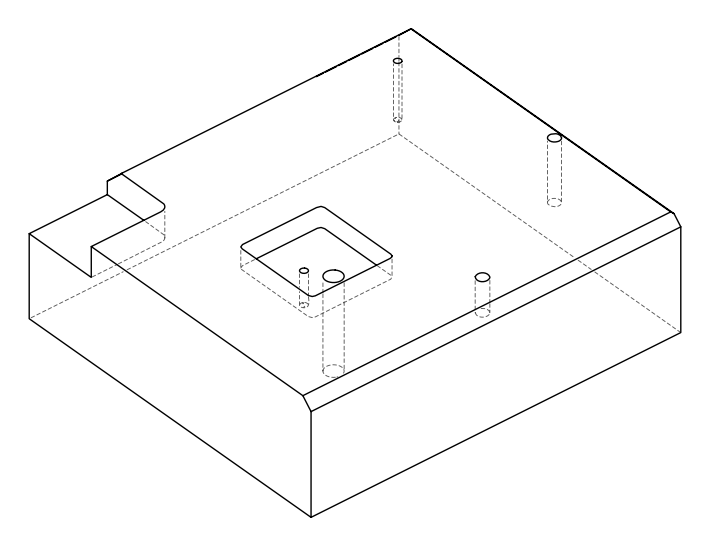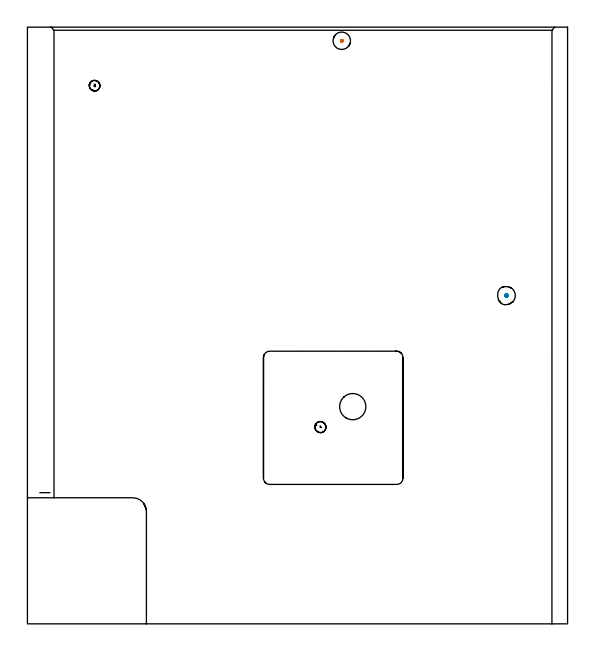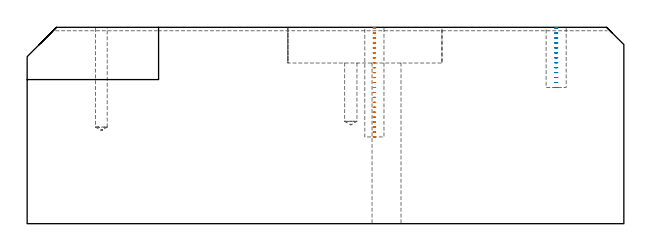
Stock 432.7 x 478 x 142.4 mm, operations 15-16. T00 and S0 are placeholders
(PLAN: 16 operations, 10 tool changes, 118.4 min)
(1 SPOT_DRILL | STEP1HOLE | NXT0321_9005460120000 | 0.05 min | 3098 mm3)
(2 SPOT_DRILL_1 | STEP1POCKET | NXT0321_9005460120000 | 0.03 min | 6 mm3)
(3 SPOT_DRILL_2 | STEP1POCKET_3 | NXT0321_9005460120000 | 0.03 min | 2957 mm3)
(4 DRILL_BLIND_HOLE_INTO_CENTER | STEP1HOLE | UGT0301_205 | 0.07 min | 433 mm3)
(5 GUN_DRILL_THROUGH_HOLE | STEP1HOLE | UGT0307_005 | 0.57 min | 5618 mm3)
(6 DRILL_TO_ENLARGE_THROUGH_HOLE | STEP1HOLE | NXT0301_102 | 0.5 min | 11002 mm3)
(7 DRILL_TO_ENLARGE_THROUGH_HOLE_1 | STEP1HOLE | UGT0301_051 | 0.51 min | 28937 mm3)
(8 DRILL_BLIND_HOLE_INTO_CENTER_1 | STEP1POCKET | UGT0301_480 | 0.31 min | 4115 mm3)
(9 DRILL_BLIND_HOLE_INTO_CENTER_2 | STEP1POCKET_3 | UGT0301_205 | 0.19 min | 2699 mm3)
(10 AREA_MILL | FG_CHAMFER_SURFACE | UGT0205_001 | 19.33 min | 37342 mm3)
(11 AREA_MILL_1 | FG_CHAMFER_SURFACE_1 | UGT0205_001 | 24.43 min | 87335 mm3)
(12 AREA_MILL_2 | FG_CHAMFER_SURFACE_2 | UGT0205_001 | 3.37 min | 1246 mm3)
(13 MILL_CORNER_NOTCH_RECTANGULAR | CORNER_NOTCH_RECTANGULAR | UGT0201_094 | Follow Part, ap 5, ae 75% | 13.99 min | 362023 mm3)
(14 MILL_RECTANGULAR_POCKET | POCKET_RECTANGULAR_STRAIGHT | NXT0201_009 | Follow Part, ap 2, ae 75% | 53.5 min | 296428 mm3)
(15 MILL_BLIND_HOLE_FROM_SOLID_MATERIAL | STEP1POCKET_1 | NXT0201_011 | Spiral | 0.84 min | 12017 mm3)
(16 MILL_BLIND_HOLE_FROM_SOLID_MATERIAL_1 | STEP1POCKET_2 | NXT0201_011 | Spiral | 0.62 min | 7200 mm3)
(TOOL NXT0321_9005460120000 | NC Spot Drill, 142deg, 12mm, Carbide, Uncoated | D12 PA142 FL30 Z2)
(TOOL UGT0301_205 | Twist Drill 8.9 mm | D8.9 PA118 FL78 Z2)
(TOOL UGT0307_005 | Gun Drill 8.3 mm | D8.3 PA130 FL24 Z1)
(TOOL NXT0301_102 | Carbide Drill 13.5mm [860.1-1350-108A1-MM 2214] | D13.5 PA140 FL123 Z2)
(TOOL UGT0301_051 | Twist Drill 21 mm | D21 PA118 FL145 Z2)
(TOOL UGT0301_480 | Carbide Drill 8.5 mm | D8.5 PA118 FL75 Z2)
(TOOL UGT0205_001 | Chamfer Mill 20 x 3 x 45 deg. | D20 FL50 Z2)
(TOOL UGT0201_094 | End mill 20 mm | D20 FL38 Z4)
(TOOL NXT0201_009 | ENDMILL 8mm [2P460-0800-NA 1630] | D8 FL26 Z6)
(TOOL NXT0201_011 | ENDMILL 12mm [2P460-1200-NA 1630] | D12 FL38 Z6)
(OP 15 MILL_BLIND_HOLE_FROM_SOLID_MATERIAL)
G17 G21 G94 G90
T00 M6
G54
G17 G0 G90 X251.8 Y467.1 S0 M3
G43 Z152.4 H1
Z141.813
G94 G3 X252.275 Y467.575 R0.475 F250.
X251.8 Y468.05 R0.475
X250.85 Y467.1 R0.95
X251.8 Y468.05 R-0.95
X251.325 Y467.575 R0.475
X251.8 Y467.1 R0.475
G0 Z138.226
G3 X252.275 Y467.575 R0.475
X251.8 Y468.05 R0.475
X250.85 Y467.1 R0.95
X251.8 Y468.05 R-0.95
X251.325 Y467.575 R0.475
X251.8 Y467.1 R0.475
G0 Z134.639
G3 X252.275 Y467.575 R0.475
X251.8 Y468.05 R0.475
X250.85 Y467.1 R0.95
X251.8 Y468.05 R-0.95
X251.325 Y467.575 R0.475
X251.8 Y467.1 R0.475
G0 Z131.052
G3 X252.275 Y467.575 R0.475
X251.8 Y468.05 R0.475
X250.85 Y467.1 R0.95
X251.8 Y468.05 R-0.95
X251.325 Y467.575 R0.475
X251.8 Y467.1 R0.475
G0 Z127.465
G3 X252.275 Y467.575 R0.475
X251.8 Y468.05 R0.475
X250.85 Y467.1 R0.95
X251.8 Y468.05 R-0.95
X251.325 Y467.575 R0.475
X251.8 Y467.1 R0.475
G0 Z123.878
G3 X252.275 Y467.575 R0.475
X251.8 Y468.05 R0.475
X250.85 Y467.1 R0.95
X251.8 Y468.05 R-0.95
X251.325 Y467.575 R0.475
X251.8 Y467.1 R0.475
G0 Z120.291
G3 X252.275 Y467.575 R0.475
X251.8 Y468.05 R0.475
X250.85 Y467.1 R0.95
X251.8 Y468.05 R-0.95
X251.325 Y467.575 R0.475
X251.8 Y467.1 R0.475
G0 Z116.704
G3 X252.275 Y467.575 R0.475
X251.8 Y468.05 R0.475
X250.85 Y467.1 R0.95
X251.8 Y468.05 R-0.95
X251.325 Y467.575 R0.475
X251.8 Y467.1 R0.475
G0 Z113.117
G3 X252.275 Y467.575 R0.475
X251.8 Y468.05 R0.475
X250.85 Y467.1 R0.95
X251.8 Y468.05 R-0.95
X251.325 Y467.575 R0.475
X251.8 Y467.1 R0.475
G0 Z109.53
G3 X252.275 Y467.575 R0.475
X251.8 Y468.05 R0.475
X250.85 Y467.1 R0.95
X251.8 Y468.05 R-0.95
X251.325 Y467.575 R0.475
X251.8 Y467.1 R0.475
G0 Z105.943
G3 X252.275 Y467.575 R0.475
X251.8 Y468.05 R0.475
X250.85 Y467.1 R0.95
X251.8 Y468.05 R-0.95
X251.325 Y467.575 R0.475
X251.8 Y467.1 R0.475
G0 Z102.357
G3 X252.275 Y467.575 R0.475
X251.8 Y468.05 R0.475
X250.85 Y467.1 R0.95
X251.8 Y468.05 R-0.95
X251.325 Y467.575 R0.475
X251.8 Y467.1 R0.475
G0 Z98.77
G3 X252.275 Y467.575 R0.475
X251.8 Y468.05 R0.475
X250.85 Y467.1 R0.95
X251.8 Y468.05 R-0.95
X251.325 Y467.575 R0.475
X251.8 Y467.1 R0.475
G0 Z95.183
G3 X252.275 Y467.575 R0.475
X251.8 Y468.05 R0.475
X250.85 Y467.1 R0.95
X251.8 Y468.05 R-0.95
X251.325 Y467.575 R0.475
X251.8 Y467.1 R0.475
G0 Z91.596
G3 X252.275 Y467.575 R0.475
X251.8 Y468.05 R0.475
X250.85 Y467.1 R0.95
X251.8 Y468.05 R-0.95
X251.325 Y467.575 R0.475
X251.8 Y467.1 R0.475
G0 Z88.009
G3 X252.275 Y467.575 R0.475
X251.8 Y468.05 R0.475
X250.85 Y467.1 R0.95
X251.8 Y468.05 R-0.95
X251.325 Y467.575 R0.475
X251.8 Y467.1 R0.475
G0 Z84.422
G3 X252.275 Y467.575 R0.475
X251.8 Y468.05 R0.475
X250.85 Y467.1 R0.95
X251.8 Y468.05 R-0.95
X251.325 Y467.575 R0.475
X251.8 Y467.1 R0.475
G0 Z80.835
G3 X252.275 Y467.575 R0.475
X251.8 Y468.05 R0.475
X250.85 Y467.1 R0.95
X251.8 Y468.05 R-0.95
X251.325 Y467.575 R0.475
X251.8 Y467.1 R0.475
G0 Z77.248
G3 X252.275 Y467.575 R0.475
X251.8 Y468.05 R0.475
X250.85 Y467.1 R0.95
X251.8 Y468.05 R-0.95
X251.325 Y467.575 R0.475
X251.8 Y467.1 R0.475
G0 Z73.661
G3 X252.275 Y467.575 R0.475
X251.8 Y468.05 R0.475
X250.85 Y467.1 R0.95
X251.8 Y468.05 R-0.95
X251.325 Y467.575 R0.475
X251.8 Y467.1 R0.475
G0 Z70.074
G3 X252.275 Y467.575 R0.475
X251.8 Y468.05 R0.475
X250.85 Y467.1 R0.95
X251.8 Y468.05 R-0.95
X251.325 Y467.575 R0.475
X251.8 Y467.1 R0.475
G0 Z66.487
G3 X252.275 Y467.575 R0.475
X251.8 Y468.05 R0.475
X250.85 Y467.1 R0.95
X251.8 Y468.05 R-0.95
X251.325 Y467.575 R0.475
X251.8 Y467.1 R0.475
G0 Z62.9
G3 X252.275 Y467.575 R0.475
X251.8 Y468.05 R0.475
X250.85 Y467.1 R0.95
X251.8 Y468.05 R-0.95
X251.325 Y467.575 R0.475
X251.8 Y467.1 R0.475
G0 Z152.4
M5
M2
(OP 16 MILL_BLIND_HOLE_FROM_SOLID_MATERIAL_1)
G17 G21 G94 G90
T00 M6
G54
G17 G0 G90 X383.6 Y263. S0 M3
G43 Z152.4 H1
Z141.815
G94 G3 X384.225 Y263.625 R0.625 F250.
X383.6 Y264.25 R0.625
X382.35 Y263. R1.25
X383.6 Y264.25 R-1.25
X382.975 Y263.625 R0.625
X383.6 Y263. R0.625
G0 Z138.231
G3 X384.225 Y263.625 R0.625
X383.6 Y264.25 R0.625
X382.35 Y263. R1.25
X383.6 Y264.25 R-1.25
X382.975 Y263.625 R0.625
X383.6 Y263. R0.625
G0 Z134.646
G3 X384.225 Y263.625 R0.625
X383.6 Y264.25 R0.625
X382.35 Y263. R1.25
X383.6 Y264.25 R-1.25
X382.975 Y263.625 R0.625
X383.6 Y263. R0.625
G0 Z131.062
G3 X384.225 Y263.625 R0.625
X383.6 Y264.25 R0.625
X382.35 Y263. R1.25
X383.6 Y264.25 R-1.25
X382.975 Y263.625 R0.625
X383.6 Y263. R0.625
G0 Z127.477
G3 X384.225 Y263.625 R0.625
X383.6 Y264.25 R0.625
X382.35 Y263. R1.25
X383.6 Y264.25 R-1.25
X382.975 Y263.625 R0.625
X383.6 Y263. R0.625
G0 Z123.892
G3 X384.225 Y263.625 R0.625
X383.6 Y264.25 R0.625
X382.35 Y263. R1.25
X383.6 Y264.25 R-1.25
X382.975 Y263.625 R0.625
X383.6 Y263. R0.625
G0 Z120.308
G3 X384.225 Y263.625 R0.625
X383.6 Y264.25 R0.625
X382.35 Y263. R1.25
X383.6 Y264.25 R-1.25
X382.975 Y263.625 R0.625
X383.6 Y263. R0.625
G0 Z116.723
G3 X384.225 Y263.625 R0.625
X383.6 Y264.25 R0.625
X382.35 Y263. R1.25
X383.6 Y264.25 R-1.25
X382.975 Y263.625 R0.625
X383.6 Y263. R0.625
G0 Z113.138
G3 X384.225 Y263.625 R0.625
X383.6 Y264.25 R0.625
X382.35 Y263. R1.25
X383.6 Y264.25 R-1.25
X382.975 Y263.625 R0.625
X383.6 Y263. R0.625
G0 Z109.554
G3 X384.225 Y263.625 R0.625
X383.6 Y264.25 R0.625
X382.35 Y263. R1.25
X383.6 Y264.25 R-1.25
X382.975 Y263.625 R0.625
X383.6 Y263. R0.625
G0 Z105.969
G3 X384.225 Y263.625 R0.625
X383.6 Y264.25 R0.625
X382.35 Y263. R1.25
X383.6 Y264.25 R-1.25
X382.975 Y263.625 R0.625
X383.6 Y263. R0.625
G0 Z102.385
G3 X384.225 Y263.625 R0.625
X383.6 Y264.25 R0.625
X382.35 Y263. R1.25
X383.6 Y264.25 R-1.25
X382.975 Y263.625 R0.625
X383.6 Y263. R0.625
G0 Z98.8
G3 X384.225 Y263.625 R0.625
X383.6 Y264.25 R0.625
X382.35 Y263. R1.25
X383.6 Y264.25 R-1.25
X382.975 Y263.625 R0.625
X383.6 Y263. R0.625
G0 Z152.4
M5
M2
